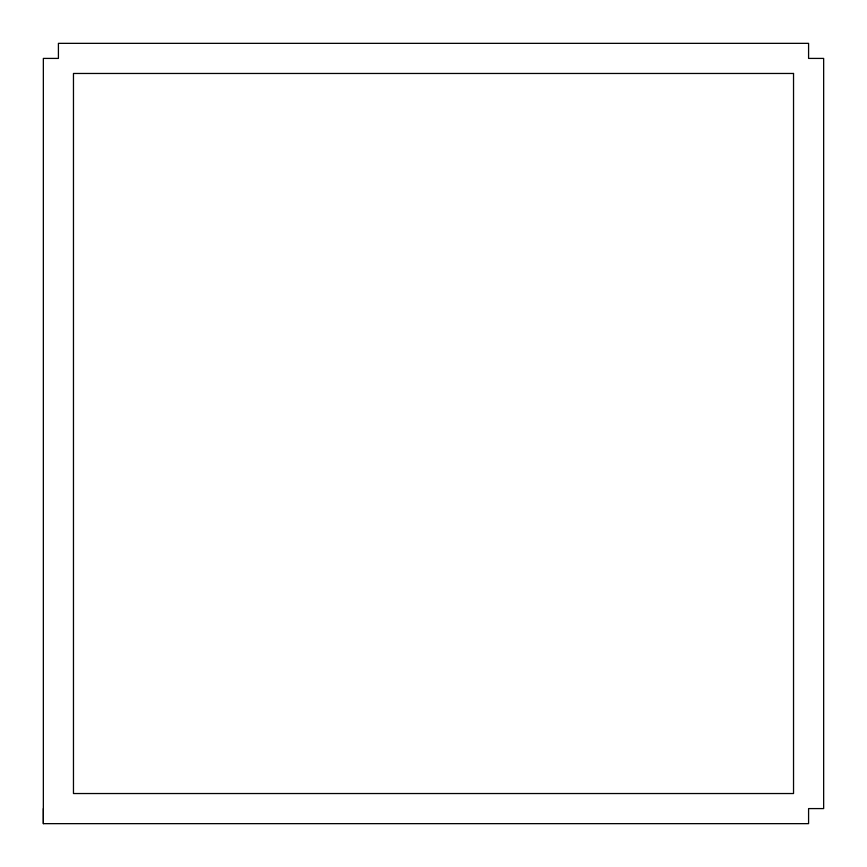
<?xml version="1.0" encoding="UTF-8"?>
<svg xmlns="http://www.w3.org/2000/svg" width="867" height="867" viewBox="0 0 867 867"><rect width="100%" height="100%" fill="white"/><g stroke="black" fill="none" stroke-linecap="round" stroke-linejoin="round"><path stroke-width="1.3" d="M43.35 823.65L43.35 58.414L58.414 58.414L58.414 43.35L808.586 43.35L808.586 58.414L823.65 58.414L823.65 808.586L808.586 808.586L808.586 823.65L43.35 823.65L43.35 808.586M793.533 73.467L73.467 73.467L73.467 793.533L793.533 793.533L793.533 73.467"/></g></svg>
